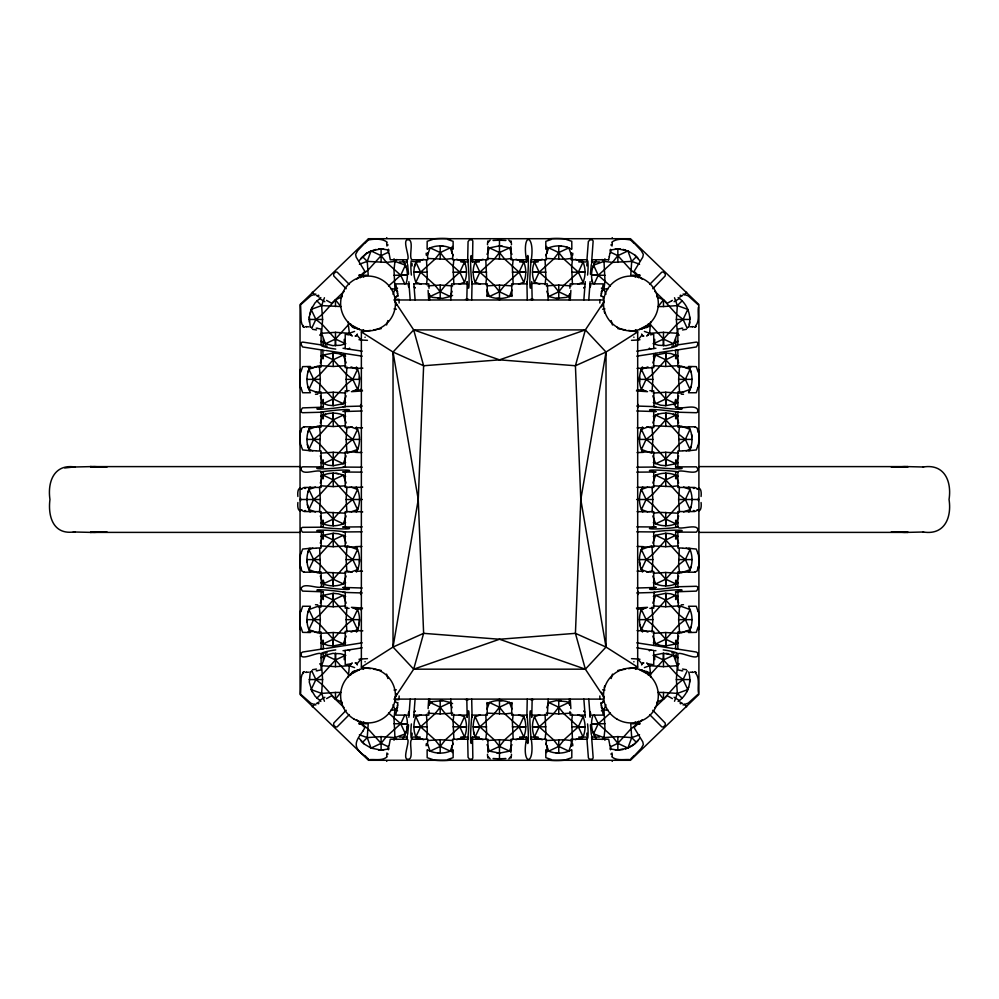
<?xml version="1.0" encoding="UTF-8"?>
<svg xmlns="http://www.w3.org/2000/svg" width="999" height="999" viewBox="0 0 999 999"><rect width="100%" height="100%" fill="white"/><g stroke="black" fill="none" stroke-linecap="round" stroke-linejoin="round"><path stroke-width="1.5" d="M319.668 548.576L320.317 564.922L319.343 573.451M319.505 487.062L320.329 499.5L319.505 511.938M319.343 425.549L320.317 434.078L319.668 450.424M319.343 365.509L320.329 379.358L319.343 393.219L308.903 389.423C305.931 382.255 306.343 373.813 310.015 366.97L308.042 371.74M310.015 632.03C306.343 625.187 305.931 616.745 308.903 609.577L319.343 605.781L320.329 619.642L319.343 633.491M324.438 297.752L321.616 305.594L322.602 319.443L321.616 333.291L325.387 343.756L332.879 345.629L340.622 345.254L345.554 343.756L344.18 339.335M344.18 659.665L345.554 655.244L340.622 653.746L332.879 653.371L325.387 655.244L321.616 665.709L322.602 679.557L321.616 693.406L324.438 701.248M320.766 633.329L333.216 632.529L333.229 645.953L328.084 645.454L320.804 642.844M320.766 545.904L333.216 546.703L333.229 533.279L338.374 533.778L345.642 536.388M320.766 485.814L333.216 486.613L333.216 479.907M320.766 453.096L333.216 452.297L333.229 465.721L328.084 465.222L320.804 462.612M320.766 425.711L333.216 426.523L333.216 419.817M320.766 393.057L333.216 392.245L333.229 405.681L328.084 405.169L320.804 402.56M320.766 365.671L333.216 366.471L333.229 353.047L338.374 353.546L345.642 356.156M320.766 605.943L333.216 606.755L333.229 593.319L338.374 593.831L345.642 596.44M320.841 701.435L315.122 696.241L311.151 689.622L315.884 679.557L322.59 674.225L335.464 659.952L335.477 653.246L335.489 666.67L349.35 665.709L354.57 667.607M320.841 297.565L315.11 302.759L311.151 309.378L315.884 319.443L322.59 324.775L335.464 339.048L335.477 345.754L335.489 332.33L349.35 333.291L354.57 331.393M311.738 670.754L315.884 679.557L322.59 684.889L335.464 699.163L340.834 692.444L335.489 692.444L335.477 699.15L341.783 702.097M346.915 632.067L346.091 619.642L346.915 607.205M346.915 572.027L346.091 559.59L346.915 547.165M346.915 511.938L346.091 499.5L346.915 487.062M346.915 451.835L346.091 439.41L346.915 426.973M346.915 391.795L346.091 379.358L346.915 366.933M348.376 676.897L349.35 665.709L352.197 662.861M394.006 258.766L394.955 261.388L393.993 269.93L394.955 289.123L393.057 294.33M393.057 704.67L394.955 709.877L393.993 718.381L394.955 737.612L394.006 740.234M426.511 284.628L427.31 277.522L426.511 259.728M426.511 739.272L427.31 732.167L426.511 714.372M453.883 259.728L453.084 266.833L453.883 284.628M453.883 714.372L453.084 721.478L453.883 739.272M485.789 284.628L486.6 277.522L485.789 259.728M485.789 739.272L486.6 732.167L485.789 714.372M513.174 259.728L512.362 266.833L513.174 284.628M513.174 714.372L512.362 721.478L513.174 739.272M531.318 260.826L531.306 261.938L538.099 261.938M531.318 738.361L531.306 737.062L538.099 737.062M545.067 284.628L545.879 277.522L545.067 259.728M545.067 739.272L545.879 732.167L545.067 714.372M572.452 259.728L571.64 266.833L572.452 284.628M572.452 714.372L571.64 721.478L572.452 739.272M605.894 294.33L603.995 289.123L604.969 280.619L603.995 261.388L604.944 258.766M604.944 740.234L603.995 737.612L604.969 729.07L603.995 709.877L605.894 704.67M646.765 336.139L649.612 333.291L650.586 322.103M652.035 607.205L652.859 619.642L652.035 632.067M652.035 547.165L652.859 559.59L652.035 572.027M652.035 487.062L652.859 499.5L652.035 511.938M652.035 426.973L652.859 439.41L652.035 451.835M652.035 366.933L652.859 379.358L652.035 391.795M657.18 296.903L663.461 299.837L658.129 306.556L663.473 306.556L663.473 299.85L676.36 314.111L683.079 319.443L687.212 328.246M644.392 667.607L649.612 665.709L663.473 666.67L663.486 653.246L653.396 655.244L654.77 659.665M653.309 642.844L660.589 645.454L665.734 645.953L665.746 632.529L678.196 633.329M678.196 605.943L665.746 606.755L665.734 593.319L670.878 593.831L678.146 596.44M665.746 579.183L665.746 572.477L678.196 573.289M678.196 545.904L665.746 546.703L665.734 533.279L670.878 533.778L678.146 536.388M665.746 519.093L665.746 512.387M653.309 462.612L660.589 465.222L665.734 465.721L665.746 452.297L678.196 453.096M653.309 402.56L660.589 405.169L665.734 405.681L665.746 392.245L678.196 393.057M678.196 365.671L665.746 366.471L665.734 353.047L670.878 353.546L678.146 356.156M654.77 339.335L653.408 343.756L658.341 345.254L666.083 345.629L673.576 343.756L677.347 333.291L676.36 319.443L677.347 305.594L674.512 297.752M674.512 701.248L677.347 693.406L676.36 679.557L677.347 665.709L673.576 655.244L663.486 653.246L663.461 659.952L650.586 674.225L650.586 676.897M679.607 633.491L678.633 619.642L679.607 605.781L690.047 609.577C693.031 616.745 692.619 625.187 688.948 632.03L690.921 627.26M679.607 573.451L678.633 564.922L679.283 548.576M679.445 511.938L678.633 499.5L679.445 487.062M679.283 450.424L678.633 434.078L679.607 425.549M688.948 366.97C692.619 373.813 693.031 382.255 690.047 389.423L679.607 393.219L678.633 379.358L679.607 365.509M472.04 283.641L471.703 299.887M698.376 307.28C697.539 313.311 699.949 321.253 695.441 326.049M301.074 529.782L301.348 528.046L302.547 527.36L323.289 527.185L323.289 520.204M301.074 588.648C304.245 579.67 328.084 595.741 323.289 580.182M301.086 654.707L301.361 652.909L302.572 652.047L323.289 648.838L323.289 640.234M472.04 717.307L472.04 716.008M526.91 281.693L527.247 299.887M526.91 715.209L526.91 717.307M697.876 344.38L696.39 346.953L677.772 349.887M697.889 410.439L697.489 412.262L696.403 412.724L677.409 412.212M697.889 469.218C697.015 476.011 680.594 468.581 677.709 471.853M472.539 260.077L472.839 241.009L472.003 239.91L469.542 239.785L468.056 241.671L467.644 261.938L460.864 261.938M510.889 749.725L511.113 739.248L526.411 739.248C521.253 765.734 535.239 766.583 531.306 739.248L531.306 739.16M698.363 693.968L688.274 703.109L683.104 704.982M300.587 498.364L300.587 500.636M488.111 246.466L488.086 248.177M510.851 752.534L510.864 750.823M698.376 500.561L698.376 498.439M466.808 299.887L467.232 281.693M532.155 699.113L531.818 715.209M488.074 249.275L487.849 259.752L472.552 259.765M527.247 699.113L526.91 715.122L511.613 715.122L512.012 702.534M487.125 291.958L486.95 296.466M487.125 291.808L487.337 283.878L472.04 283.878M301.086 343.943L301.473 342.42L302.784 342.095L323.289 345.242L323.289 338.848M301.074 410.002L302.547 407.892L321.241 407.267M301.074 468.868L301.461 467.307L302.772 466.795L323.289 466.945L323.289 459.89M526.411 739.16L526.498 737.062L519.655 737.062M608.578 259.827L609.315 256.543M697.876 530.132L696.403 532.18L677.709 532.117M697.876 588.998L696.403 591.108L677.709 591.733M697.864 655.107C697.352 661.026 679.008 650.586 677.859 654.133L677.859 669.929L681.38 670.616M531.793 715.696L531.743 716.82M472.515 260.639L472.465 261.938L479.308 261.938M451.461 287.462L451.61 283.878L467.145 283.878M451.448 287.662L450.786 299.887M310.277 327.073L309.278 316.883L312.25 307.043M309.278 322.003L309.278 316.883M312.824 450.886L308.903 449.463C305.931 442.295 306.343 433.853 310.015 427.01L308.042 431.78M312.25 691.957L309.278 682.117L310.277 671.927M356.443 427.01C360.539 434.615 360.539 444.205 356.443 451.798L358.416 447.04M358.416 567.22L356.443 571.99C360.539 564.385 360.539 554.795 356.443 547.202M359.415 562.162L359.54 559.59L346.091 559.59M402.984 738.411C407.317 731.955 408.554 723.563 406.281 716.121M646.64 391.321L641.408 389.423C638.423 382.255 638.848 373.813 642.507 366.97L640.546 371.74M639.535 381.93L639.535 376.798M640.546 431.78L642.519 427.01C638.411 434.615 638.423 444.193 642.507 451.798M639.535 436.838L639.41 439.41L652.859 439.41M640.546 567.22L642.519 571.99C638.411 564.385 638.423 554.795 642.507 547.202L640.546 551.96M642.507 632.03C638.848 625.187 638.436 616.745 641.408 609.577L646.64 607.679M688.673 327.073C692.082 316.296 687.587 303.733 678.121 297.565M688.948 427.01C692.619 433.853 693.031 442.295 690.047 449.463L686.138 450.886M686.138 548.114L690.047 549.537C693.031 556.705 692.619 565.147 688.948 571.99L690.921 567.22M678.121 701.435C687.587 695.267 692.082 682.704 688.673 671.927M689.685 682.117L689.809 679.557L676.36 679.557M408.554 724.812L407.642 734.39M590.397 274.188L591.308 264.61M408.853 717.307L410.189 699.113M429.033 710.726L428.821 715.122L413.873 715.122L413.798 716.008M569.917 288.274L570.142 283.878L585.077 283.878L585.289 281.693M590.109 281.693L588.773 299.887M412.112 737.986L412.162 737.062L420.192 737.062M546.216 743.119L546.403 739.248L531.306 739.248M399.375 737.062L407.355 737.062L407.142 739.21C410.864 739.772 401.511 759.777 408.029 759.252C414.672 759.74 408.042 740.534 412.05 739.248L412.075 738.798M429.37 704.732L429.745 699.113M569.58 294.268L569.218 299.887M578.758 261.938L586.788 261.938L588.349 241.458L590.284 239.772L592.37 239.935L593.144 241.046L591.77 260.327M452.834 254.245L452.559 259.752L467.644 259.752M427.572 743.119L427.772 739.248L412.05 739.248M546.153 744.068L546.116 744.755M427.497 744.38L427.435 745.404M571.578 252.822L571.178 259.752L586.913 259.752M415.097 699.113L413.873 715.122M583.866 299.887L585.077 283.878M453.171 249.088L453.121 241.346L447.727 239.473M545.779 749.912L545.829 757.654L551.236 759.527M427.122 749.912L427.172 757.692L432.617 759.527M571.84 249.088L571.778 241.308L566.346 239.473M300.774 432.467L301.686 428.171L303.858 426.785M698.189 566.533L697.277 570.829L695.092 572.215M300.811 372.103L302.647 366.633L310.427 366.458M698.139 626.897L696.303 632.367L688.536 632.542M300.824 611.688L302.672 606.256L310.427 606.256M698.139 387.312L696.291 392.744L688.536 392.744M413.761 716.383L413.661 717.307M548.176 699.113L547.34 715.122L531.818 715.122M591.733 260.639L591.608 261.938L599.587 261.938M300.824 553.883L302.672 549.05L310.427 548.289M698.139 445.117L696.278 449.95L688.536 450.711M388.736 748.963L381.106 750.099L371.041 748.101L367.245 737.612L368.219 723.726L358.816 723.751L361.501 723.751L368.219 729.07L381.106 743.343L388.648 746.902M610.227 250.037L617.857 248.901L627.909 250.911L631.705 261.388L630.744 275.274L640.147 275.249L637.449 275.249L630.731 269.93L617.857 255.657L610.314 252.098M388.436 749.787L388.736 747.714M610.501 249.35L610.227 251.286M358.416 627.26L356.443 632.03C360.115 625.187 360.527 616.745 357.542 609.577L352.31 607.679M359.041 624.762L359.54 619.642L346.091 619.642M416.995 259.765C413.311 266.621 412.899 275.087 415.884 282.267L421.116 284.153M387.899 753.758L387.774 754.52M406.918 728.92L407.292 726.373M611.063 245.242L611.176 244.48M689.298 324.563L689.685 322.003M397.34 705.931L397.49 704.969M601.473 294.031L603.246 283.878L589.984 283.878M397.19 706.905L396.865 708.953M397.864 702.547L397.727 703.396L395.716 701.885M601.086 296.453L601.223 295.604M396.84 709.065L396.665 710.114M363.524 669.318L361.363 667.182L393.032 647.052L418.256 499.55L423.626 365.746L413.686 329.907L394.73 301.273M389.061 745.704L390.284 739.248L407.142 739.248M609.902 253.296L609.315 256.506M635.526 329.782L637.687 331.905L606.018 352.035L580.794 499.55L575.424 633.341L585.364 669.18L604.32 697.814M396.441 711.338L395.716 715.122L408.978 715.122M309.653 314.323L311.151 309.378L321.616 305.594L340.834 306.556L335.489 299.837L322.59 314.111L315.884 319.443L311.738 328.246M308.042 491.87L310.015 487.112C305.906 494.705 305.919 504.295 310.015 511.888M312.824 548.114L308.903 549.537C305.931 556.705 306.343 565.147 310.015 571.99M352.31 391.321L357.542 389.423C360.527 382.255 360.115 373.813 356.443 366.97M406.281 282.879C408.554 275.437 407.317 267.045 402.984 260.589M414.385 267.033L415.022 264.535M358.416 507.13L356.443 511.888C360.539 504.295 360.539 494.705 356.443 487.112M595.978 260.589C591.645 267.045 590.397 275.437 592.669 282.879L592.045 280.369M640.546 491.87L642.519 487.112C638.411 494.705 638.423 504.295 642.507 511.888M592.669 716.133C590.397 723.563 591.645 731.955 595.978 738.411L592.669 731.43M690.921 507.13L688.948 511.888C693.044 504.295 693.044 494.705 688.948 487.112M604.208 687.836L604.745 685.851M394.73 697.814L413.686 669.18L423.626 633.341L418.256 499.55L393.032 352.035L361.363 331.905L363.524 329.782M604.32 301.273L585.364 329.907L575.424 365.746L580.794 499.55L606.018 647.052L637.687 667.182L635.526 669.318M386.601 324.975L387.887 320.567M611.163 678.533L612.449 674.113M488.424 242.058L490.109 240.172M510.539 756.942L508.853 758.828M358.416 386.988L357.542 389.423L352.809 379.358L346.104 374.026L333.229 359.765L323.139 355.057L320.804 356.156M308.042 551.96L308.903 549.537L313.624 559.59L320.317 564.922L333.204 579.195L343.306 583.903L345.642 582.792M308.042 612.012L310.015 607.242L308.903 609.577L313.624 619.642L320.317 624.974L333.204 639.235L343.306 643.943L345.642 642.844M459.278 284.153L464.51 282.267C467.507 275.087 467.082 266.621 463.399 259.765M518.556 284.153L523.788 282.267C526.785 275.087 526.361 266.621 522.677 259.765M406.281 731.43L404.308 736.201M421.116 714.847L415.884 716.733C412.899 723.913 413.311 732.379 416.995 739.235L415.884 736.9L420.591 726.835L434.865 713.935L440.197 707.23L450.249 702.497L452.584 703.596M577.847 284.153L583.066 282.267C586.063 275.087 585.651 266.621 581.967 259.765M592.669 267.57L594.655 262.799M480.394 714.847L475.174 716.733C472.177 723.913 472.589 732.379 476.273 739.235M539.685 714.847L534.453 716.733C531.456 723.913 531.868 732.379 535.551 739.235M690.921 386.988L688.948 391.758L690.047 389.423L685.339 379.358L678.633 374.026L665.759 359.765L655.644 355.057L653.309 356.156M690.921 447.04L690.047 449.463L685.339 439.41L678.633 434.078L665.759 419.805L655.644 415.097L653.309 416.208M640.546 612.012L641.408 609.577L646.141 619.642L652.859 624.974L665.734 639.235L675.811 643.943L678.146 642.844M688.673 687.187L686.7 691.957M318.044 365.984L308.903 369.305L313.624 379.358L320.317 384.69L333.204 398.963L333.229 405.681L343.319 403.671L346.141 395.829M346.141 455.881L343.306 463.711L333.229 465.721L333.204 459.016L320.317 444.742L313.624 439.41L308.903 429.345L318.044 426.024M346.141 515.971L343.306 523.813C336.126 526.798 327.66 526.386 320.804 522.702M346.141 576.061L343.306 583.903C336.126 586.9 327.66 586.475 320.804 582.792M346.141 636.101L343.306 643.943L333.229 645.953L333.204 639.235L346.104 624.974L352.809 619.642L357.542 609.577M652.822 362.899L655.644 355.057L665.734 353.047L665.759 359.765L652.859 374.026L646.141 379.358L641.408 389.423M652.822 422.939L655.644 415.097C662.824 412.1 671.291 412.525 678.146 416.208M652.822 483.029L655.644 475.187C662.824 472.19 671.291 472.614 678.146 476.298M652.822 543.119L655.644 535.289L665.734 533.279L665.759 539.984L678.633 554.258L685.339 559.59L690.047 569.655L680.918 572.976M652.822 603.171L655.644 595.329L665.734 593.319L665.759 600.037L678.633 614.31L685.339 619.642L690.047 629.695L680.918 633.016M388.648 252.098L381.106 255.657L368.219 269.93L361.501 275.249L358.816 275.237L368.219 275.274L367.245 261.388L371.041 250.911L381.106 248.901L388.736 250.037M610.314 746.902L617.857 743.343L630.731 729.07L637.449 723.751L640.147 723.763L630.744 723.726L631.705 737.612L627.909 748.089L617.857 750.099L610.227 748.963M320.292 362.899L323.139 355.057L333.229 353.047L333.229 359.765L320.317 374.026L313.624 379.358L308.903 389.423L310.015 391.758M320.292 422.939L323.139 415.097C330.319 412.1 338.786 412.525 345.642 416.208M320.292 483.029L323.139 475.187C330.319 472.202 338.786 472.614 345.642 476.298M320.292 543.119L323.139 535.289L333.229 533.279L333.229 539.984L346.104 554.258L352.809 559.59L357.542 569.655L351.011 572.027M427.297 255.694L430.144 247.864C437.312 244.892 445.754 245.304 452.584 248.963M320.292 603.171L323.139 595.329L333.229 593.319L333.229 600.037L346.104 614.31L352.809 619.642L357.542 629.695L351.011 632.067M452.147 291.271L450.249 296.503L442.757 298.376L432.567 297.377L430.144 296.503L429.195 293.893M487.05 254.395L489.423 247.864L499.475 245.866L509.54 247.864L511.913 254.395M511.913 289.972L509.54 296.503C502.372 299.488 493.931 299.076 487.087 295.404M545.854 255.694L548.701 247.864C555.869 244.892 564.31 245.304 571.153 248.963M546.803 291.271L548.701 296.503L556.193 298.376L566.383 297.377L568.818 296.503L569.767 293.893M429.195 705.107L430.144 702.497L432.567 701.623L442.757 700.624L450.249 702.497L452.147 707.729M453.096 743.306L450.249 751.136C443.081 754.108 434.64 753.696 427.809 750.037M487.05 709.028L489.423 702.497C496.59 699.512 505.032 699.937 511.875 703.596L509.54 702.497L499.475 707.23L494.143 713.935L479.882 726.81L475.174 736.9L483.017 739.747M487.05 744.605L489.423 751.136L499.475 753.134L509.54 751.136L511.913 744.605M546.803 707.729L548.701 702.497L556.193 700.624L566.383 701.623L568.818 702.497L569.767 705.107M647.951 366.933L641.408 369.305L646.141 379.358L652.859 384.69L665.734 398.963L665.734 405.681L675.811 403.671L678.658 395.829M572.14 741.995L568.818 751.136C561.65 754.108 553.209 753.696 546.366 750.037L548.701 751.136L558.766 746.428L564.085 739.722L578.359 726.835L583.066 716.733L577.847 714.847M678.658 455.881L675.811 463.711L665.734 465.721L665.734 459.016L652.859 444.742L646.141 439.41L641.408 429.345L647.951 426.973M678.658 515.971L675.811 523.813C668.631 526.798 660.164 526.386 653.309 522.702M678.658 576.061L675.811 583.903C668.631 586.888 660.164 586.475 653.309 582.792M678.658 636.101L675.811 643.943L665.734 645.953L665.734 639.235L678.633 624.974L685.339 619.642L690.047 609.577L688.948 607.242M301.511 489.373L303.396 487.599M697.452 509.627L695.566 511.401M388.599 286.001L400.711 275.262L405.419 265.147L404.308 262.799M610.364 712.999L598.251 723.738L593.543 733.853L603.995 737.612L617.857 736.613L631.705 737.612L639.547 734.802M415.884 282.267L420.591 272.19L434.865 259.278L440.197 252.572L450.249 247.864L453.096 255.694M430.144 296.503L440.197 291.77L445.529 285.065L459.802 272.19L464.51 262.1L456.668 259.253M480.394 284.153L475.174 282.267L479.882 272.19L494.143 259.278L499.475 252.572L509.54 247.864M487.05 289.972L489.423 296.503L499.475 291.77L504.807 285.065L519.08 272.19L523.788 262.1L515.946 259.253M539.685 284.153L534.453 282.267L539.16 272.19L553.434 259.278L558.766 252.572L568.818 247.864L572.14 257.005M548.701 296.503L558.766 291.77L564.085 285.065L578.359 272.19L583.066 262.1L575.224 259.253M427.297 743.306L430.144 751.136L440.197 746.428L445.529 739.722L459.802 726.835L464.51 716.733L459.278 714.847M489.423 751.136L499.475 746.428L504.807 739.722L519.08 726.835L523.788 716.733L518.556 714.847M568.818 702.497L558.766 707.23L553.434 713.935L539.16 726.81L534.453 736.9L542.295 739.747M360.327 277.772L361.501 275.262L363.736 277.048M308.903 449.463L313.624 439.41L320.317 434.078L333.204 419.805L343.306 415.097L346.141 422.939M594.13 284.053L598.251 275.262L612.524 262.387L617.857 255.657L627.909 250.911L634.54 254.87L639.722 260.589M359.228 738.411L364.423 744.13L371.041 748.101L381.106 743.343L386.438 736.613L400.711 723.751L404.82 714.947M680.918 365.984L690.047 369.305L685.339 379.358L678.633 384.69L665.759 398.963L655.644 403.671L652.822 395.829M690.047 549.537L685.339 559.59L678.633 564.922L665.759 579.195L655.644 583.903L652.822 576.061M638.636 721.228L637.449 723.738L635.214 721.952M647.951 632.067L641.408 629.695L646.141 619.642L652.859 614.31L665.734 600.037L675.811 595.329L678.658 603.171M687.212 670.754L683.079 679.557L676.36 684.889L663.486 699.163L663.473 692.444L658.129 692.444L663.461 699.163L657.18 702.097M476.273 259.765C472.589 266.621 472.177 275.087 475.174 282.267M535.551 259.765C531.868 266.621 531.456 275.087 534.453 282.267M463.399 739.235C467.082 732.379 467.495 723.913 464.51 716.733M522.677 739.235C526.373 732.379 526.785 723.913 523.788 716.733L524.662 719.168M581.967 739.235C585.651 732.379 586.063 723.913 583.066 716.733M601.61 306.843L603.758 302.722M344.106 657.966L345.554 655.244L335.489 659.952L325.387 655.244L320.841 657.679M654.845 341.034L653.408 343.756L663.461 339.048L650.586 324.775M611.825 242.22C616.72 238.124 625.499 238.998 631.081 240.072M387.137 756.78C382.417 761.226 374.675 758.965 368.718 759.74L367.869 758.928M362.924 731.081L364.897 727.609L356.68 719.717M362.837 731.231C355.719 740.933 351.81 746.915 364.535 755.669M395.429 696.49L397.003 693.855M355.819 336.126L357.355 334.053M641.595 664.947L643.131 662.874M359.228 260.589L366.496 253.334L375.986 249.413M625.474 748.963L634.54 744.13L639.722 738.411M320.292 395.829L323.139 403.671L333.204 398.963L346.104 384.69L352.809 379.358L357.542 369.305L351.011 366.933M320.292 455.881L323.139 463.711L333.204 459.016L346.104 444.742L352.809 439.41L357.542 429.345L351.011 426.973M678.658 543.119L675.811 535.289L665.759 539.984L652.859 554.258L646.141 559.59L641.408 569.655L647.951 572.027M320.841 341.321L325.387 343.756L335.464 339.048L348.376 324.775L348.376 322.103M346.141 543.119L343.306 535.289L333.229 539.984L320.317 554.258L313.624 559.59L308.903 569.655L318.044 572.976M346.141 603.171L343.306 595.329L333.229 600.037L320.317 614.31L313.624 619.642L308.903 629.695L318.044 633.016M652.822 455.881L655.644 463.711L665.734 459.016L678.633 444.742L685.339 439.41L690.047 429.345L680.918 426.024M360.764 258.516L366.496 253.334L371.041 250.911L381.106 255.657L386.438 262.387L400.711 275.249L404.82 284.053M594.13 714.947L598.251 723.738L612.524 736.613L617.857 743.343L627.909 748.089L632.467 745.666L638.186 740.484M393.032 352.035L413.686 329.907L585.364 329.907L606.018 352.035L606.018 647.052L585.364 669.18L413.686 669.18L393.032 647.052L393.032 352.035L423.626 365.746L499.525 359.852L575.424 365.746L606.018 352.035M649.675 284.39L661.788 272.14L663.236 271.965L665.309 273.813L665.172 275.961L652.784 288.723M346.178 710.277L333.778 723.039L333.654 725.187L335.726 727.035L337.163 726.86L349.288 714.61M359.415 264.198L367.245 261.388L386.438 262.387L394.955 261.388L396.853 259.478M610.364 286.001L598.251 275.262L593.543 265.147L603.995 261.388L612.524 262.387L631.705 261.388L636.45 256.606L634.54 254.87M364.423 744.13L362.5 742.394L367.245 737.612L381.106 736.613L394.955 737.612L405.419 733.853L400.711 723.751L388.599 712.999M602.097 739.522L603.995 737.612M364.535 243.331L357.779 250.549L355.607 254.358L356.181 257.13L364.897 271.391L356.68 279.283M319.705 335.189L321.616 333.291L335.489 332.33M601.148 291.958L603.995 289.123L608.266 288.649M663.473 306.556L677.347 305.594L682.105 300.849M316.845 698.151L321.616 693.406L335.489 692.444M390.696 710.351L394.955 709.877L397.802 707.042M679.245 663.811L677.347 665.709L663.473 666.67M634.427 755.669L641.183 748.451L643.344 744.642L642.782 741.87L634.065 727.609L642.27 719.717M344.056 291.433L331.743 303.284L326.598 300.399M340.684 297.714L342.332 296.129M656.63 702.871L658.266 701.286M654.894 707.567L667.22 695.716L672.364 698.601M367.869 240.072C373.451 238.961 382.242 238.149 387.137 242.22M630.344 759.64C624.375 759.09 616.57 761.176 611.825 756.78M635.214 277.048L637.449 275.262L638.636 277.772M363.736 721.952L361.501 723.738L360.327 721.228M397.789 295.567L395.716 297.115L397.789 295.579L397.864 296.453M680.119 295.567L680.781 295.142M318.843 703.433L318.182 703.858M678.121 341.321L673.576 343.756L663.486 339.048L663.473 332.33L649.612 333.291L644.392 331.393M672.364 300.399L671.628 300.824M326.598 698.601L331.743 695.716L344.056 707.567M671.003 301.174L667.22 303.284L654.894 291.433M303.521 672.951L302.01 674.537L301.149 677.984L300.587 694.205L311.014 703.346L315.859 704.982M640.534 328.783L648.713 324.475M350.249 674.525L359.79 669.505L352.422 671.765M427.809 248.963L430.144 247.864L440.197 252.572L445.529 259.278L459.802 272.165L464.51 282.267M546.366 248.963L548.701 247.864L558.766 252.572L564.085 259.278L578.359 272.165L583.066 282.267M452.584 295.404L450.249 296.503L440.197 291.77L434.865 285.065L420.591 272.19L415.884 262.1L423.726 259.253M511.875 295.404L509.54 296.503L499.475 291.77L494.143 285.065L479.882 272.19L475.174 262.1L483.017 259.253M340.884 404.545L345.642 402.56M320.804 416.208L325.574 414.223M345.642 462.612L343.306 463.711L333.229 459.016M320.804 476.298L323.139 475.187L333.204 479.895L346.104 494.168L352.809 499.5L357.542 509.552L351.011 511.925M345.642 522.702L343.306 523.813L333.229 519.105L320.317 504.832L313.624 499.5L308.903 489.448L315.434 487.075M320.804 536.388L323.139 535.289L333.204 539.984M673.388 404.545L678.146 402.56M320.804 596.44L323.139 595.329L333.204 600.037M678.146 462.612L675.811 463.711L665.759 459.016M653.309 476.298L655.644 475.187L665.734 479.895L678.633 494.168L685.339 499.5L690.047 509.552L683.528 511.925M678.146 522.702L675.811 523.813L665.759 519.105L652.859 504.832L646.141 499.5L641.408 489.448L647.951 487.075M653.309 536.388L655.644 535.289L665.734 539.984M678.146 582.792L675.811 583.903L665.759 579.195L652.859 564.922L646.141 559.59L641.408 549.537L651.872 545.741M653.309 596.44L655.644 595.329L665.734 600.037M487.087 703.596L489.423 702.497L499.475 707.23L504.807 713.935L519.08 726.81L523.788 736.9L515.946 739.747M452.584 750.037L450.249 751.136L440.197 746.428L434.865 739.722L420.591 726.835L415.884 716.733M571.153 750.037L568.818 751.136L558.766 746.428L553.434 739.722L539.16 726.835L534.453 716.733M341.783 296.903L335.489 299.837L335.489 306.556M333.229 359.765L343.306 355.057L346.141 362.899M665.759 359.765L675.811 355.057L678.658 362.899M678.658 422.939L675.811 415.097L665.759 419.805L652.859 434.078L646.141 439.41L641.408 449.463L651.872 453.259M333.204 639.235L323.139 643.943L320.292 636.101M665.734 639.235L655.644 643.943L652.822 636.101M678.121 657.679L673.576 655.244L663.486 659.952L676.36 674.225L683.079 679.557L687.811 689.622L677.347 693.406L663.473 692.444M393.032 647.052L423.626 633.341L499.525 639.248L575.424 633.341L606.018 647.052M641.808 328.871L645.928 327.11M648.089 326.198L649.013 325.799M353.022 671.89L355.144 670.978M390.696 288.649L394.955 289.123L397.577 288.174M601.386 710.826L603.995 709.877L608.266 710.351M542.295 259.253L534.453 262.1L539.16 272.165L553.434 285.065L558.766 291.77L568.818 296.503M347.09 453.259L357.542 449.463L352.809 439.41L346.104 434.078L333.229 419.805L323.139 415.097M456.668 739.747L464.51 736.9L459.802 726.835L445.529 713.935L440.197 707.23L430.144 702.497L432.567 701.623M575.224 739.747L583.066 736.9L578.359 726.835L564.085 713.935L558.766 707.23L548.701 702.497M655.644 415.097L658.079 414.223M585.364 329.907L499.525 359.852L413.686 329.907M413.686 669.18L499.525 639.248L585.364 669.18M639.173 329.495L649.475 326.336M75.037 467.008C54.058 463.736 47.353 481.805 49.95 499.5C47.802 516.233 53.097 534.727 73.601 531.992M683.104 294.018L688.274 295.891L698.363 304.92M659.015 352.61L672.951 350.487M657.754 352.859L655.918 353.196M91.134 467.12L93.731 466.633M905.219 532.367L907.829 531.88M681.38 328.384L677.859 329.071L677.859 344.867L696.39 342.083L697.477 342.42L697.864 343.943M317.57 670.616L321.104 669.929L321.104 654.133C320.167 650.486 301.561 661.063 301.086 655.107M681.73 328.321L682.792 328.134M317.232 670.679L316.171 670.866M655.431 353.284L654.47 353.459M636.775 356.168L653.97 353.534M326.011 648.513L362.187 642.832M321.99 653.983L323.289 653.758L323.289 660.152M677.709 344.88L675.674 345.242L675.674 338.848M650.374 334.84L653.733 334.24L653.733 348.564L636.775 351.173M362.187 647.827L345.217 650.436L345.217 664.76L351.648 663.686M370.504 330.407L361.363 331.905L361.363 667.182L370.504 668.681M373.551 329.907L381.168 328.659M617.882 670.429L625.499 669.18M628.546 668.681L637.687 667.182L637.687 331.905L628.546 330.407M648.314 335.164L647.315 335.314M622.976 749.587L615.284 749.962M693.131 326.661L692.369 326.76M305.819 672.339L306.581 672.24M361.863 389.797L355.607 390.272M637.087 609.203L643.344 608.728M687.487 327.385L688.536 327.247M311.538 671.603L310.427 671.753M653.883 348.539L655.918 348.276M345.142 650.449L343.032 650.724M321.104 649.125L321.104 632.042L315.085 632.292M676.785 350.025L675.674 350.162L675.674 358.766M637.087 368.406L653.733 367.644L653.733 353.584M361.863 630.594L349.35 631.206M427.759 285.876L440.197 285.065L452.634 285.876M487.05 285.876L499.475 285.065L511.913 285.876M546.328 285.876L558.766 285.065L571.191 285.876M452.634 713.124L440.197 713.935L427.759 713.124M511.913 713.124L504.807 713.935L487.05 713.124M571.191 713.124L558.766 713.935L546.328 713.124M452.634 258.466L445.529 259.278L427.759 258.466M511.913 258.466L504.807 259.278L487.05 258.466M572.614 258.304L564.085 259.278L546.328 258.466M345.666 365.671L333.216 366.471M345.666 425.711L333.216 426.523M653.296 393.057L665.746 392.245M73.601 467.008L64.748 467.969M678.196 425.711L671.091 426.523L653.296 425.711M345.666 485.814L333.216 486.613M653.296 453.096L665.746 452.297M320.766 513.186L327.859 512.387L345.666 513.186M678.196 485.814L671.091 486.613L653.296 485.814M345.666 545.904L333.216 546.703M653.296 513.186L660.401 512.387L678.196 513.186M320.766 573.289L327.859 572.477L345.666 573.289M345.666 605.943L333.216 606.755M653.296 573.289L665.746 572.477M653.296 633.329L665.746 632.529M427.759 740.534L440.197 739.71L452.634 740.534M487.05 740.534L499.475 739.71L511.913 740.534M546.328 740.534L564.085 739.722L572.614 740.696M637.087 427.872L643.344 427.709M361.863 571.128L355.607 571.291M551.236 239.473L545.829 241.346L545.779 249.088M604.932 308.941L603.821 309.053A25.2 24.738 30.7 0 0 602.597 309.203M304.171 487.462L310.427 487.425M694.792 511.538L688.536 511.575M394.031 690.059L395.129 689.947A25.2 24.738 30.7 0 0 396.353 689.797M447.727 759.527L453.121 757.654L453.171 749.912M432.617 239.473L427.172 241.308L427.122 249.088M566.346 759.527L571.778 757.692L571.84 749.912M310.427 392.744L302.672 392.744L300.824 387.312M637.087 487.35L643.344 487.3M361.863 511.65L355.607 511.7M688.536 606.256L696.291 606.256L698.139 611.688M315.397 392.382L321.104 392.033L321.104 407.267L323.289 407.242L323.289 399.425M688.536 366.458L696.303 366.633L698.139 372.103M310.427 632.542L302.647 632.367L300.811 626.897M304.171 426.76L321.104 427.06L321.141 412.237L302.547 412.724L301.461 412.262L301.074 410.439M694.792 572.24L677.859 571.94L677.859 586.763L675.674 586.875L675.674 580.182M679.32 606.88L680.282 606.83M349.113 390.659L345.217 390.871L345.217 406.543L343.032 406.655M649.85 608.341L653.733 608.129L654.07 592.444L636.775 592.956M678.346 606.942L677.859 591.733M322.577 412.162L323.289 412.125L323.289 418.818M643.344 452.372L637.087 452.572M355.607 546.628L361.863 546.428M654.807 592.407L654.183 592.444M361.863 452.572L355.607 452.372M637.087 546.428L643.344 546.628M378.534 249.038L383.666 249.038M615.284 249.038L620.416 249.038M378.534 749.962L383.666 749.962M683.878 366.708L677.859 366.958L677.859 349.875M362.175 410.989L344.643 411.513M636.775 588.011L655.918 587.474M649.687 452.097L653.733 451.935L653.733 467.057L636.775 467.195M894.355 467.045L904.732 466.633M94.218 532.367L104.608 531.955M349.263 546.903L345.217 547.065L345.217 531.943L362.175 531.805M348.801 631.231L345.217 631.356L345.217 645.416M682.729 450.911L677.859 451.073L677.859 466.883L696.403 466.82L697.876 468.868M316.233 548.089L321.104 547.927L321.428 532.117M343.032 527.035L362.175 526.86M345.217 406.543L362.175 406.044M655.431 471.978L654.807 472.003M677.859 586.763L696.403 586.276L697.614 586.913L697.889 588.648M321.678 532.105L323.289 532.055L323.289 539.11M74.326 467.008L91.034 466.608M677.846 466.883L675.674 466.945L675.674 459.89M907.242 532.392L923.551 531.992M649.687 427.634L653.733 427.56L653.733 411.501L636.775 410.989M343.032 467.082L362.175 467.195M349.275 571.366L345.217 571.44L345.217 587.499L362.175 588.011M322.789 471.828L321.99 471.84M355.607 487.3L361.863 487.35M688.536 487.425L694.792 487.462M310.427 511.575L304.171 511.538M643.344 511.7L637.087 511.65M677.534 591.733L675.674 591.758L675.674 599.575M498.464 239.236L499.001 239.236A9.728 0.899 0 0 1 499.475 239.236A9.728 0.899 0 0 1 499.95 239.236L500.499 239.236M321.678 471.84C317.844 468.469 302.585 476.211 301.074 469.218M636.775 531.805L653.883 531.943M500.437 759.764L500.024 759.764A9.728 0.899 0 0 1 499.475 759.764A9.728 0.899 0 0 1 499.001 759.764L498.464 759.764M677.821 527.147L675.674 527.185L675.674 520.204M321.241 471.853L321.104 487.437L311.713 487.425M400.711 275.262L407.417 275.225L393.993 275.274M321.104 532.117L302.547 532.18L301.074 530.132M598.251 723.738L591.533 723.776L604.969 723.726M362.175 472.14L345.142 472.028M349.275 487.35L345.217 487.362L345.217 472.028M687.25 487.425L677.859 487.437L677.859 471.853M311.713 511.575L321.104 511.563L321.104 527.147M649.687 511.65L653.733 511.638L653.733 526.972L655.918 527.035M636.775 526.86L653.771 526.972M420.591 272.165L413.886 272.19L427.31 272.178M479.882 272.165L473.164 272.19L486.588 272.178M539.16 272.165L532.442 272.19L545.879 272.178M459.802 726.835L466.521 726.81L453.084 726.822M519.08 726.835L525.799 726.81L512.362 726.822M578.359 726.835L585.077 726.81L571.653 726.822M399.375 261.938L407.355 261.938L407.142 259.79L390.284 259.752L389.061 253.296M407.142 259.752C411.026 258.791 401.486 239.473 407.979 239.748C414.735 239.423 408.129 257.992 412.05 259.752L427.772 259.752L427.46 254.108M519.655 261.938L526.498 261.938L526.411 259.765L511.113 259.752L510.889 249.275M591.82 259.752L608.666 259.752M420.192 261.938L412.137 261.451M459.802 272.19L466.521 272.19L453.084 272.178M489.423 247.864L499.475 252.572L504.807 259.278L519.08 272.165L525.799 272.19L512.362 272.178M578.359 272.19L585.077 272.19L571.653 272.178M410.189 299.887L408.978 283.878L395.716 283.878L396.466 287.799M413.873 283.791L428.821 283.878L429.033 288.274M526.91 283.878L511.613 283.878L512.012 296.466M531.793 283.304L547.34 283.878L548.176 299.887M394.655 299.325L399.076 299.325M465.522 299.325L468.469 299.325M530.481 299.325L533.441 299.325M393.868 299.975L603.621 299.975M309.153 319.443L322.602 319.443M676.36 319.443L689.809 319.443L689.685 316.883M663.473 332.33L677.347 333.291L679.245 335.189M665.746 366.471L653.296 365.671M306.905 379.358L320.329 379.358M346.091 379.358L359.54 379.358L359.415 376.798M639.41 379.358L652.859 379.358M678.633 379.358L692.045 379.358M333.216 392.245L345.666 393.057M306.905 439.41L320.329 439.41M346.091 439.41L359.54 439.41M678.633 439.41L692.045 439.41M333.216 452.297L345.666 453.096M300.187 466.608L90.372 466.608L107.03 467.008L105.494 467.008M699.213 466.608L907.542 466.608L891.27 467.008L893.506 467.008M923.201 467.008C944.417 463.511 951.872 481.268 949.05 499.5C951.872 517.732 944.417 535.489 923.201 531.992M300.15 499.5L320.329 499.5M346.091 499.5L362.337 499.5M636.625 499.5L652.859 499.5M678.633 499.5L698.801 499.5M73.352 531.992L75.037 531.992M105.494 531.992L107.03 531.992L90.372 532.392L300.187 532.392M893.506 531.992L891.27 531.992L907.542 532.392L699.213 532.392M665.746 546.703L653.296 545.904M320.329 559.59L306.905 559.59L307.03 562.162M639.41 559.59L652.859 559.59M678.633 559.59L692.045 559.59M665.746 606.755L653.296 605.943M320.329 619.642L306.905 619.642L307.03 622.202M639.41 619.642L652.859 619.642M678.633 619.642L692.045 619.642M333.216 632.529L345.666 633.329M335.489 666.67L321.616 665.709L319.705 663.811M309.153 679.557L322.602 679.557M393.868 699.113L603.621 699.113M394.655 699.675L399.076 699.675M465.522 699.675L468.469 699.675M530.481 699.675L533.441 699.675M467.232 717.307L467.145 715.134L451.61 715.122L451.461 711.538M471.703 699.113L472.04 715.122L487.337 715.122L486.95 702.534M585.289 717.307L585.077 715.134L570.142 715.122L569.954 711.538M588.773 699.113L589.984 715.122L603.246 715.122L601.473 704.969M420.591 726.81L413.886 726.81L427.31 726.822M509.54 751.136L499.475 746.428L494.143 739.722L479.882 726.835L473.164 726.81L486.588 726.822M539.16 726.81L532.442 726.81L545.879 726.822M460.864 737.062L467.644 737.062L468.056 757.329L469.542 759.215L472.003 759.09L472.839 757.991L472.539 739.098M479.308 737.062L472.465 737.062L472.515 738.174M578.758 737.062L586.788 737.062L588.386 757.754L589.148 758.965L590.884 759.252L592.582 758.965L593.156 757.754L591.608 737.062L599.587 737.062M467.644 739.248L452.559 739.248L452.834 744.755M472.552 739.235L487.849 739.248L488.074 749.725M586.913 739.248L571.178 739.248L571.578 746.178M591.82 739.248L608.666 739.248L609.315 742.457M598.251 275.249L591.533 275.225L604.969 275.274M393.993 723.726L407.417 723.776L400.711 723.738M655.918 411.526L654.632 411.513M355.607 427.709L361.863 427.872M636.775 472.14L653.771 472.028L653.733 487.362L649.687 487.35M349.275 511.65L345.217 511.638L345.217 526.972M643.344 571.291L637.087 571.128M343.032 587.474L345.217 587.487M687.25 511.575L677.859 511.563L677.859 527.147C679.682 530.394 697.677 523.176 697.889 529.782M653.771 467.057L655.918 467.082M677.534 471.84L676.785 471.84M321.828 591.745L323.289 591.758L323.289 599.575M697.876 410.002C694.18 401.423 669.68 416.071 675.674 399.425M349.275 427.634L345.217 427.56L345.217 411.501M343.743 531.918L343.032 531.918M649.687 571.366L653.733 571.44L653.733 587.499M636.775 406.044L655.918 406.655M362.175 592.956L344.992 592.444M907.242 466.608L923.551 467.008M321.104 466.883L321.104 451.073L316.233 450.911M74.326 531.992L91.034 532.392M310.427 450.711L302.672 449.95L300.824 445.117M676.785 532.092L675.674 532.055L675.674 539.11M688.536 548.289L696.278 549.05L698.139 553.883M343.743 471.99L343.032 471.965M682.729 548.089L677.859 547.927L677.859 532.117M650.149 631.231L653.733 631.356L653.733 645.416L672.951 648.513M649.525 631.206L637.087 630.594M349.263 452.097L345.217 451.935L345.217 467.057M94.218 466.633L104.608 467.045M894.342 531.955L904.732 532.367M649.687 546.903L653.733 547.065L653.733 531.943M316.196 366.758L321.104 366.958L321.104 349.875L302.572 346.953L301.086 344.38M316.046 366.758L315.085 366.708M683.878 632.292L677.859 632.042L677.859 649.125L696.39 652.047L697.602 652.909L697.876 654.707M561.326 245.991L558.766 245.866L558.766 259.29M499.475 245.866L502.047 245.991M442.757 245.991L440.197 245.866L440.197 259.29M556.193 298.376L558.766 298.501L558.766 285.065M496.915 298.376L499.475 298.501M437.637 298.376L440.197 298.501L440.197 285.065M654.07 406.556L653.733 390.871L649.85 390.659M321.428 586.788L321.104 571.94L304.171 572.24M561.326 700.624L558.766 700.499L558.766 713.935M499.475 700.499L502.047 700.624M442.757 700.624L440.197 700.499L440.197 713.935M556.193 753.009L558.766 753.134L558.766 739.71M496.915 753.009L499.475 753.134M437.637 753.009L440.197 753.134L440.197 739.71M677.285 412.212L675.674 412.125L675.674 418.818M344.493 592.432L343.032 592.345M349.113 608.341L345.217 608.129L345.217 592.457M643.344 390.272L637.087 389.797M355.607 608.728L361.863 609.203M694.792 426.76L677.859 427.06L677.859 412.237M318.194 606.793L321.104 606.967L321.104 591.733L302.547 591.108L301.074 588.998M683.566 392.382L677.859 392.033L677.859 407.267M394.031 308.941L395.129 309.053A25.2 24.738 -30.7 0 1 396.353 309.203M604.932 690.059L603.821 689.947A25.2 24.738 -30.7 0 1 602.597 689.797M326.011 350.487L340.671 352.747M361.863 368.406L345.217 367.644L344.78 353.496M343.032 348.276L362.187 351.173M322.802 350.1L323.289 358.766M655.918 650.724L655.007 650.611M310.427 327.247L311.538 327.397M306.581 326.76L305.819 326.661M692.369 672.24L693.131 672.339M677.772 649.113L675.674 648.838L675.674 640.234M695.092 426.785L697.277 428.171L698.189 432.467M303.858 572.215L301.686 570.829L300.774 566.533M362.187 356.168L345.217 353.584M636.775 642.832L653.771 645.429M351.648 335.314L350.262 335.115M335.826 473.314L338.374 473.688M666.083 653.371L668.631 653.746M647.315 663.686L653.733 664.76L653.733 650.436L636.775 647.827M617.882 328.659L625.499 329.907M373.551 669.18L381.168 670.429M348.963 334.902L345.217 334.24L345.217 348.564M344.143 353.396L341.021 352.822M316.171 328.134L317.232 328.321M682.792 670.866L681.73 670.679M676.161 653.846L675.674 660.152M317.57 328.384L321.104 329.071L321.104 344.867M905.219 466.633L907.829 467.12M91.134 531.88L93.731 532.367M315.859 294.018L311.014 295.654L300.587 304.795L301.149 321.016L302.01 324.463L303.521 326.049M622.976 249.413L625.474 250.037M695.566 487.599L697.452 489.373M303.396 511.401L301.511 509.627M352.422 327.235L359.79 329.495L350.249 324.475M639.173 669.505L649.475 672.664M566.383 247.003L568.818 247.864M631.705 261.388L639.547 264.198M394.955 261.388L405.419 265.147L406.281 267.57M673.388 414.223L675.811 415.097M359.415 734.802L367.245 737.612M677.347 305.594L687.811 309.378L683.079 319.443L676.36 324.775L663.486 339.048L663.486 345.754L663.461 339.048M683.528 487.075L690.047 489.448L685.339 499.5L678.633 504.832L665.759 519.105L655.644 523.813L652.822 515.971M647.951 511.925L641.408 509.552L646.141 499.5L652.859 494.168L665.734 479.895L675.811 475.187L678.658 483.029M351.011 487.075L357.542 489.448L352.809 499.5L346.104 504.832L333.229 519.105L323.139 523.813L320.292 515.971M315.434 511.925L308.903 509.552L313.624 499.5L320.317 494.168L333.204 479.895L343.306 475.187L346.141 483.029M347.09 545.741L357.542 549.537L352.809 559.59L346.104 564.922L333.229 579.195L323.139 583.903L320.292 576.061M311.151 689.622L321.616 693.406M415.884 736.9L423.726 739.747M601.386 288.174L603.995 289.123M394.955 709.877L397.577 710.826M353.022 327.11L355.144 328.022M641.808 670.129L645.928 671.89M648.089 672.802L649.013 673.201M508.853 240.172L510.539 242.058M490.109 758.828L488.424 756.942M333.229 398.963L343.306 403.671M665.759 398.963L675.811 403.671M335.489 339.048L345.554 343.756L344.106 341.034M663.461 659.952L653.396 655.244L654.845 657.966M323.052 342.645L325.387 343.756M673.576 655.244L675.911 656.355M640.534 670.217L648.713 674.525M695.441 672.951C700.024 677.971 697.527 686.163 698.376 692.432M318.182 295.142L318.843 295.567M680.781 703.858L680.119 703.433M601.173 295.567L603.246 297.115M642.27 279.283L634.065 271.391L642.782 257.13L643.344 254.358L641.183 250.549L634.427 243.331M656.63 296.129L658.266 297.714M340.684 701.286L342.332 702.871M394.955 289.123L397.802 291.958M316.845 300.849L321.616 305.594M677.347 693.406L682.105 698.151M601.148 707.042L603.995 709.877M352.197 336.139L349.35 333.291L348.376 324.775M646.765 662.861L649.612 665.709L650.586 674.225M348.376 674.225L335.489 659.952M602.097 259.478L603.995 261.388M362.5 256.606L367.245 261.388M631.705 737.612L636.45 742.394M394.955 737.612L396.853 739.522M349.288 284.39L337.163 272.14L335.726 271.965L333.654 273.813L333.778 275.961L346.178 288.723M652.784 710.277L665.172 723.039L665.309 725.187L663.236 727.035L661.788 726.86L649.675 714.61M636.45 256.606L638.186 258.516M360.764 740.484L362.5 742.394M641.595 334.053L643.131 336.126M355.819 662.874L357.355 664.947M395.429 302.61L397.003 305.232M601.61 692.257L603.758 696.378M519.08 272.19L523.788 282.267M475.174 716.733L479.882 726.81M545.854 743.306L548.701 751.136M509.54 702.497L511.913 709.028M464.51 262.1L465.372 264.535M690.047 369.305L690.921 371.74M641.408 629.695L639.922 624.762M308.042 386.988L308.903 389.423M604.72 313.049L604.208 311.164M611.163 320.567L612.449 324.975M386.601 674.113L387.887 678.533M473.663 731.967L474.3 734.465M307.417 444.53L308.042 447.04M307.417 504.62L308.042 507.13M609.44 743.119L609.902 745.704M396.603 288.536L396.765 289.473M611.176 754.52L611.063 753.758M387.774 244.48L387.899 245.242M396.903 290.284L397.49 294.031M601.086 702.547L601.223 703.396M610.227 747.714L610.526 749.787M388.736 251.286L388.436 249.213M691.545 434.29L691.92 436.838M639.535 562.162L639.922 564.71M591.308 734.39L590.397 724.812M407.642 264.61L408.554 274.188M569.218 699.113L569.58 704.732M429.745 299.887L429.37 294.268M450.786 699.113L451.448 711.338M585.077 715.122L583.866 699.113M413.873 283.878L415.097 299.887M427.385 252.822L427.435 253.596M589.984 715.134L590.034 715.846M408.966 283.866L408.853 281.693M546.116 254.245L546.178 255.269M590.047 716.196L590.109 717.307M546.203 255.732L546.403 259.752L531.306 259.752C535.152 234.253 521.703 231.406 526.411 259.752M531.818 283.878L532.155 299.887M467.145 715.122L466.808 699.113M510.864 248.177L510.851 246.466M488.111 752.534L488.086 750.823M472.04 281.693L472.04 282.405M665.746 419.817L665.746 426.523M665.746 479.907L665.746 486.613M333.216 512.387L333.216 519.093M333.216 572.477L333.216 579.183M675.674 471.815L675.674 478.796M638.286 404.508L638.286 407.517M638.286 591.483L638.286 594.492M617.857 248.913L617.857 262.387M617.857 736.613L617.857 750.087M499.475 238.811L499.475 259.29M499.475 285.065L499.475 300.299M499.475 698.701L499.475 713.935M499.475 739.71L499.475 760.189M381.106 248.913L381.106 262.387M381.106 736.613L381.106 750.087M360.676 404.508L360.676 407.517M360.676 591.483L360.676 594.492M323.289 471.815L323.289 478.796M360.177 338.848A46.753 46.753 0 0 1 357.142 335.239M351.785 326.423A42.557 42.557 0 0 1 350.686 323.926M641.82 335.239A46.753 46.753 0 0 1 638.786 338.848M648.264 323.926A42.557 42.557 0 0 1 646.565 327.647M603.096 298.426A42.92 42.92 0 0 1 604.008 297.402M638.786 660.152A46.753 46.753 0 0 1 641.82 663.761M646.565 671.353A42.557 42.557 0 0 1 648.264 675.074M604.008 701.598A42.92 42.92 0 0 1 603.096 700.574M357.142 663.761A46.753 46.753 0 0 1 360.177 660.152M350.686 675.074A42.557 42.557 0 0 1 351.785 672.577M303.097 672.677A8.854 4.471 30.1 0 1 303.571 672.24M303.009 672.302A9.615 3.546 11.4 0 1 304.445 671.665M308.641 672.19A15.347 0.874 -5.3 0 1 305.944 672.352M316.458 669.043A39.098 9.203 -11.3 0 1 312.55 669.692M319.805 700.424A35.964 10.989 -27.9 0 1 324.85 697.277M312.3 706.805A15.772 2.547 -29.7 0 1 314.697 704.27M319.056 701.922A10.077 2.098 -41.1 0 1 317.869 702.734M316.958 703.121A9.578 3.846 -54.8 0 1 316.233 703.583M358.991 659.265A31.768 5.207 -9.9 0 1 367.457 658.666M355.956 662.837A20.904 2.51 -6.2 0 1 355.12 662.949M364.947 661.738A12.45 1.349 -6.5 0 1 365.209 661.825M304.383 572.127A8.804 2.373 -15.8 0 1 304.071 572.102M300.462 568.493A10.702 1.623 -88.7 0 1 300.711 553.071M315.634 548.251A36.663 0.862 -2.2 0 1 308.841 548.476M356.905 546.815A38.649 2.06 -2 0 1 349.712 547.14M361.188 546.878A8.766 2.547 -18 0 1 361.476 546.878M362.462 571.253A8.866 2.885 18.1 0 1 362.187 571.316M348.289 571.977A36.301 1.074 -1 0 1 352.397 571.915M342.919 587.474A16.371 1.161 6.2 0 1 345.005 589.422A16.371 1.161 6.2 0 1 320.754 586.763M309.99 511.538A24.226 0.799 0.1 0 1 311.351 511.525M305.594 510.601A9.141 2.498 -14.7 0 1 304.795 510.601M301.436 510.277A11.888 4.183 -75.8 0 1 297.877 502.534M342.919 527.035A16.359 1.161 4.1 0 1 345.067 528.921A16.359 1.161 4.1 0 1 320.754 527.16M488.061 704.857A10.664 0.662 85.8 0 1 487.962 702.959M368.044 758.691A30.27 2.71 43.9 0 1 365.035 755.768M388.161 747.976A37.3 11.089 -77.8 0 1 388.486 745.866M386.838 761.138A15.772 1.661 -80.4 0 1 386.675 761.338M386.95 752.934A9.615 2.36 88.4 0 1 386.763 754.42M386.775 755.344A8.854 3.746 75.1 0 1 386.638 756.006M399.088 695.966A10.902 0.774 -77.8 0 1 398.913 698.913M397.639 705.756A20.117 1.598 -82.6 0 1 397.852 704.382M407.03 738.436A16.434 1.149 -81.2 0 1 407.33 735.539M472.452 736.9A16.359 1.149 -86.7 0 1 470.629 739.16A16.359 1.149 -86.7 0 1 472.04 714.822M467.232 717.444A16.359 1.149 -86.8 0 1 469.068 715.259A16.359 1.149 -86.8 0 1 467.657 739.622M323.439 532.055A16.359 1.161 4.1 0 1 321.203 530.169A16.359 1.161 4.1 0 1 345.517 531.93M323.439 591.758A16.371 1.161 6.2 0 1 321.278 589.797A16.371 1.161 6.2 0 1 345.517 592.469M348.039 650.187A16.558 1.186 -4.2 0 1 349.425 650.824M321.84 652.971A16.771 3.484 -8.9 0 1 335.739 649.912M327.173 652.822A16.608 0.837 -12.5 0 1 324.787 653.284M321.84 648.838A16.596 1.186 -4.2 0 1 324.787 648.451M412.125 733.129A16.434 0.824 -89.4 0 1 412.038 735.476M414.298 712.137A16.508 1.149 -81.2 0 1 415.184 711.413M411.151 738.099A16.334 3.334 -85.8 0 1 411.376 723.925M408.241 713.636A16.409 2.36 -85.9 0 1 408.978 711.588M452.26 752.584A35.864 4.845 87.7 0 1 451.773 746.016M450.686 760.027A13.774 2.31 1.6 0 1 431.243 759.764M426.273 743.818A31.256 1.249 -86.4 0 1 426.148 745.716M428.109 708.641A35.465 2.547 -87.5 0 1 428.733 699.063M308.017 631.793A33.991 4.071 -1.7 0 1 313.873 631.443M300.324 629.657A13.911 2.298 -88.4 0 1 300.599 610.451M317.732 604.857A35.24 1.573 3.8 0 1 315.484 604.695M351.411 607.342A37.075 2.498 2.8 0 1 362.512 608.104M360.776 609.715A9.466 2.41 -9.8 0 1 361.064 609.727M362.812 630.844A9.341 2.935 16.8 0 1 362.562 630.931M362.699 511.925A8.979 3.072 21.6 0 1 362.462 512M349.113 511.7A37.737 0.874 0.1 0 1 355.157 511.738M499.3 758.74A10.864 1.024 0 0 1 493.081 758.503M488.049 757.679A9.366 3.447 -65.4 0 1 487.674 757.205M487.987 757.916A10.477 1.873 -83.9 0 1 487.487 754.295M488.136 749.849A20.28 2.585 86.7 0 1 488.149 750.973M695.391 672.24A8.854 4.471 -30.1 0 1 695.866 672.677M694.517 671.665A9.615 3.546 -11.4 0 1 695.953 672.302M693.019 672.352A15.347 0.874 5.3 0 1 690.309 672.19M686.413 669.692A39.098 9.203 11.3 0 1 682.492 669.043M674.113 697.277A35.964 10.989 27.9 0 1 679.158 700.424M684.253 704.27A15.772 2.547 29.7 0 1 686.65 706.805M681.081 702.734A10.077 2.098 41.1 0 1 679.894 701.922M682.717 703.583A9.578 3.846 54.8 0 1 682.005 703.121M631.493 658.666A31.768 5.207 9.9 0 1 639.972 659.265M643.831 662.949A20.904 2.51 6.2 0 1 643.006 662.837M633.753 661.825A12.45 1.349 6.5 0 1 634.003 661.738M694.892 572.102A8.804 2.373 15.8 0 1 694.58 572.127M698.251 553.071A10.702 1.623 88.7 0 1 698.501 568.493M690.122 548.476A36.663 0.862 2.2 0 1 683.328 548.251M649.238 547.14A38.649 2.06 2 0 1 642.057 546.815M646.565 571.915A36.301 1.074 1 0 1 650.661 571.977M678.196 586.763A16.371 1.161 -6.2 0 1 653.945 589.422A16.371 1.161 -6.2 0 1 656.031 587.474M687.612 511.525A24.226 0.799 -0.1 0 1 688.96 511.538M694.168 510.601A9.141 2.498 14.7 0 1 693.356 510.601M701.086 502.534A11.888 4.183 75.8 0 1 697.527 510.277M678.209 527.16A16.359 1.161 -4.1 0 1 653.883 528.921A16.359 1.161 -4.1 0 1 656.043 527.035M511.001 702.959A10.664 0.662 -85.8 0 1 510.889 704.857M633.928 755.768A30.27 2.71 -43.9 0 1 630.918 758.691M610.464 745.866A37.3 11.089 77.8 0 1 610.801 747.976M612.287 761.338A15.772 1.661 80.4 0 1 612.125 761.138M612.187 754.42A9.615 2.36 -88.4 0 1 612 752.934M612.325 756.006A8.854 3.746 -75.1 0 1 612.187 755.344M600.049 698.913A10.902 0.774 77.8 0 1 599.875 695.966M601.111 704.382A20.117 1.598 82.6 0 1 601.323 705.756M591.633 735.539A16.434 1.149 81.2 0 1 591.92 738.436M526.923 714.822A16.359 1.149 86.7 0 1 528.334 739.16A16.359 1.149 86.7 0 1 526.498 736.9M531.306 739.622A16.359 1.149 86.8 0 1 529.882 715.259A16.359 1.149 86.8 0 1 531.718 717.444M653.446 531.93A16.359 1.161 -4.1 0 1 677.747 530.169A16.359 1.161 -4.1 0 1 675.511 532.055M653.433 592.469A16.371 1.161 -6.2 0 1 677.684 589.797A16.371 1.161 -6.2 0 1 675.524 591.758M649.525 650.824A16.558 1.186 4.2 0 1 650.923 650.187M663.211 649.912A16.771 3.484 8.9 0 1 677.122 652.971M674.175 653.284A16.608 0.837 12.5 0 1 671.778 652.822M674.175 648.451A16.596 1.186 4.2 0 1 677.122 648.838M586.913 735.476A16.434 0.824 89.4 0 1 586.838 733.129M583.766 711.413A16.508 1.149 81.2 0 1 584.652 712.137M587.574 723.925A16.334 3.334 85.8 0 1 587.812 738.099M589.984 711.588A16.409 2.36 85.9 0 1 590.721 713.636M547.177 746.016A35.864 4.845 -87.7 0 1 546.69 752.584M567.707 759.764A13.774 2.31 -1.6 0 1 548.264 760.027M572.802 745.716A31.256 1.249 86.4 0 1 572.677 743.818M570.229 699.063A35.465 2.547 87.5 0 1 570.854 708.641M685.077 631.443A33.991 4.071 1.7 0 1 690.933 631.793M698.351 610.451A13.911 2.298 88.4 0 1 698.626 629.657M683.478 604.695A35.24 1.573 -3.8 0 1 681.231 604.857M636.45 608.104A37.075 2.498 -2.8 0 1 647.539 607.342M643.806 511.738A37.737 0.874 -0.1 0 1 649.837 511.7M505.881 758.503A10.864 1.024 0 0 1 499.662 758.74M511.276 757.205A9.366 3.447 65.4 0 1 510.901 757.679M511.463 754.295A10.477 1.873 83.9 0 1 510.976 757.916M510.801 750.973A20.28 2.585 -86.7 0 1 510.826 749.849M695.866 326.323A8.854 4.471 30.1 0 1 695.391 326.76M695.953 326.698A9.615 3.546 11.4 0 1 694.517 327.335M690.309 326.81A15.347 0.874 -5.3 0 1 693.019 326.648M682.492 329.957A39.098 9.203 -11.3 0 1 686.413 329.308M679.158 298.576A35.964 10.989 -27.9 0 1 674.113 301.723M686.65 292.195A15.772 2.547 -29.7 0 1 684.253 294.73M679.894 297.078A10.077 2.098 -41.1 0 1 681.081 296.266M682.005 295.879A9.578 3.846 -54.8 0 1 682.717 295.417M639.972 339.735A31.768 5.207 -9.9 0 1 631.493 340.334M643.006 336.163A20.904 2.51 -6.2 0 1 643.831 336.051M634.003 337.262A12.45 1.349 -6.5 0 1 633.753 337.175M694.58 426.873A8.804 2.373 -15.8 0 1 694.892 426.898M698.501 430.507A10.702 1.623 -88.7 0 1 698.251 445.929M683.328 450.749A36.663 0.862 -2.2 0 1 690.122 450.524M642.057 452.185A38.649 2.06 -2 0 1 649.238 451.86M650.661 427.023A36.301 1.074 -1 0 1 646.565 427.085M656.031 411.526A16.371 1.161 6.2 0 1 653.945 409.578A16.371 1.161 6.2 0 1 678.196 412.237M688.96 487.462A24.226 0.799 0.1 0 1 687.612 487.475M693.356 488.399A9.141 2.498 -14.7 0 1 694.168 488.399M697.527 488.723A11.888 4.183 -75.8 0 1 701.086 496.466M656.043 471.965A16.359 1.161 4.1 0 1 653.883 470.079A16.359 1.161 4.1 0 1 678.209 471.84M510.889 294.143A10.664 0.662 85.8 0 1 511.001 296.041M630.918 240.309A30.27 2.71 43.9 0 1 633.928 243.232M610.801 251.024A37.3 11.089 -77.8 0 1 610.464 253.134M612.125 237.862A15.772 1.661 -80.4 0 1 612.287 237.662M612 246.066A9.615 2.36 88.4 0 1 612.187 244.58M612.187 243.656A8.854 3.746 75.1 0 1 612.325 242.994M599.875 303.034A10.902 0.774 -77.8 0 1 600.049 300.087M601.323 293.244A20.117 1.598 -82.6 0 1 601.111 294.618M591.92 260.564A16.434 1.149 -81.2 0 1 591.633 263.461M526.498 262.1A16.359 1.149 -86.7 0 1 528.334 259.84A16.359 1.149 -86.7 0 1 526.923 284.178M531.718 281.556A16.359 1.149 -86.8 0 1 529.882 283.741A16.359 1.149 -86.8 0 1 531.306 259.378M675.511 466.945A16.359 1.161 4.1 0 1 677.747 468.831A16.359 1.161 4.1 0 1 653.446 467.07M675.524 407.242A16.371 1.161 6.2 0 1 677.684 409.203A16.371 1.161 6.2 0 1 653.433 406.531M650.923 348.813A16.558 1.186 -4.2 0 1 649.525 348.176M677.122 346.029A16.771 3.484 -8.9 0 1 663.211 349.088M671.778 346.178A16.608 0.837 -12.5 0 1 674.175 345.716M677.122 350.162A16.596 1.186 -4.2 0 1 674.175 350.549M586.838 265.871A16.434 0.824 -89.4 0 1 586.913 263.524M584.652 286.863A16.508 1.149 -81.2 0 1 583.766 287.587M587.812 260.901A16.334 3.334 -85.8 0 1 587.574 275.075M590.721 285.364A16.409 2.36 -85.9 0 1 589.984 287.412M546.69 246.416A35.864 4.845 87.7 0 1 547.177 252.984M548.264 238.973A13.774 2.31 1.6 0 1 567.707 239.236M572.677 255.182A31.256 1.249 -86.4 0 1 572.802 253.284M570.854 290.359A35.465 2.547 -87.5 0 1 570.229 299.937M690.933 367.207A33.991 4.071 -1.7 0 1 685.077 367.557M698.626 369.343A13.911 2.298 -88.4 0 1 698.351 388.549M681.231 394.143A35.24 1.573 3.8 0 1 683.478 394.305M647.539 391.658A37.075 2.498 2.8 0 1 636.45 390.896M649.837 487.3A37.737 0.874 0.1 0 1 643.806 487.262M499.662 240.26A10.864 1.024 0 0 1 505.881 240.497M510.901 241.321A9.366 3.447 -65.4 0 1 511.276 241.795M510.976 241.084A10.477 1.873 -83.9 0 1 511.463 244.705M510.826 249.151A20.28 2.585 86.7 0 1 510.801 248.027M303.571 326.76A8.854 4.471 -30.1 0 1 303.097 326.323M304.445 327.335A9.615 3.546 -11.4 0 1 303.009 326.698M305.944 326.648A15.347 0.874 5.3 0 1 308.641 326.81M312.55 329.308A39.098 9.203 11.3 0 1 316.458 329.957M324.85 301.723A35.964 10.989 27.9 0 1 319.805 298.576M314.697 294.73A15.772 2.547 29.7 0 1 312.3 292.195M317.869 296.266A10.077 2.098 41.1 0 1 319.056 297.078M316.233 295.417A9.578 3.846 54.8 0 1 316.958 295.879M367.457 340.334A31.768 5.207 9.9 0 1 358.991 339.735M355.12 336.051A20.904 2.51 6.2 0 1 355.956 336.163M365.209 337.175A12.45 1.349 6.5 0 1 364.947 337.262M304.071 426.898A8.804 2.373 15.8 0 1 304.383 426.873M300.711 445.929A10.702 1.623 88.7 0 1 300.462 430.507M308.841 450.524A36.663 0.862 2.2 0 1 315.634 450.749M349.712 451.86A38.649 2.06 2 0 1 356.905 452.185M361.476 452.122A8.766 2.547 18 0 1 361.188 452.122M362.187 427.684A8.866 2.885 -18.1 0 1 362.462 427.747M352.397 427.085A36.301 1.074 1 0 1 348.289 427.023M320.754 412.237A16.371 1.161 -6.2 0 1 345.005 409.578A16.371 1.161 -6.2 0 1 342.919 411.526M311.351 487.475A24.226 0.799 -0.1 0 1 309.99 487.462M304.795 488.399A9.141 2.498 14.7 0 1 305.594 488.399M297.877 496.466A11.888 4.183 75.8 0 1 301.436 488.723M320.754 471.84A16.359 1.161 -4.1 0 1 345.067 470.079A16.359 1.161 -4.1 0 1 342.919 471.965M487.962 296.041A10.664 0.662 -85.8 0 1 488.061 294.143M365.035 243.232A30.27 2.71 -43.9 0 1 368.044 240.309M388.486 253.134A37.3 11.089 77.8 0 1 388.161 251.024M386.675 237.662A15.772 1.661 80.4 0 1 386.838 237.862M386.763 244.58A9.615 2.36 -88.4 0 1 386.95 246.066M386.638 242.994A8.854 3.746 -75.1 0 1 386.775 243.656M398.913 300.087A10.902 0.774 77.8 0 1 399.088 303.034M397.852 294.618A20.117 1.598 82.6 0 1 397.639 293.244M407.33 263.461A16.434 1.149 81.2 0 1 407.03 260.564M472.04 284.178A16.359 1.149 86.7 0 1 470.629 259.84A16.359 1.149 86.7 0 1 472.452 262.1M467.657 259.378A16.359 1.149 86.8 0 1 469.068 283.741A16.359 1.149 86.8 0 1 467.232 281.556M345.517 467.07A16.359 1.161 -4.1 0 1 321.203 468.831A16.359 1.161 -4.1 0 1 323.439 466.945M345.517 406.531A16.371 1.161 -6.2 0 1 321.278 409.203A16.371 1.161 -6.2 0 1 323.439 407.242M349.425 348.176A16.558 1.186 4.2 0 1 348.039 348.813M335.739 349.088A16.771 3.484 8.9 0 1 321.84 346.029M324.787 345.716A16.608 0.837 12.5 0 1 327.173 346.178M324.787 350.549A16.596 1.186 4.2 0 1 321.84 350.162M412.038 263.524A16.434 0.824 89.4 0 1 412.125 265.871M415.184 287.587A16.508 1.149 81.2 0 1 414.298 286.863M411.376 275.075A16.334 3.334 85.8 0 1 411.151 260.901M408.978 287.412A16.409 2.36 85.9 0 1 408.241 285.364M451.773 252.984A35.864 4.845 -87.7 0 1 452.26 246.416M431.243 239.236A13.774 2.31 -1.6 0 1 450.686 238.973M426.148 253.284A31.256 1.249 86.4 0 1 426.273 255.182M428.733 299.937A35.465 2.547 87.5 0 1 428.109 290.359M313.873 367.557A33.991 4.071 1.7 0 1 308.017 367.207M300.599 388.549A13.911 2.298 88.4 0 1 300.324 369.343M315.484 394.305A35.24 1.573 -3.8 0 1 317.732 394.143M362.512 390.896A37.075 2.498 -2.8 0 1 351.411 391.658M361.064 389.273A9.466 2.41 9.8 0 1 360.776 389.285M362.562 368.069A9.341 2.935 -16.8 0 1 362.812 368.156M362.462 487A8.979 3.072 -21.6 0 1 362.699 487.075M355.157 487.262A37.737 0.874 -0.1 0 1 349.113 487.3M493.081 240.497A10.864 1.024 0 0 1 499.3 240.26M487.674 241.795A9.366 3.447 65.4 0 1 488.049 241.321M487.487 244.705A10.477 1.873 83.9 0 1 487.987 241.084M488.149 248.027A20.28 2.585 -86.7 0 1 488.136 249.151M333.229 579.195L333.229 585.913L333.204 579.195M333.229 519.105L333.229 525.824L333.204 519.105M665.734 473.176L665.734 479.895L665.734 473.176M665.734 413.087L665.734 419.805L665.734 413.087M333.229 413.087L333.204 419.805L333.229 413.087M333.229 473.176L333.204 479.895L333.229 473.176M665.759 519.105L665.734 525.824L665.734 519.105M665.759 579.195L665.734 585.913L665.734 579.195M368.506 238.711L300.05 304.57L300.05 694.43L368.506 760.289L630.456 760.289L698.9 694.43L698.9 304.57L630.456 238.711L368.506 238.711M603.246 701.885L601.173 703.433L603.246 701.885M354.083 327.073A27.41 27.41 0 0 0 395.442 303.771A27.41 27.41 0 0 0 354.583 279.595A27.41 27.41 0 0 0 354.083 327.073M616.907 327.035A27.41 27.41 0 0 0 658.329 303.846A27.41 27.41 0 0 0 617.532 279.558A27.41 27.41 0 0 0 616.907 327.035M616.97 719.118A27.41 27.41 0 0 0 658.329 695.804A27.41 27.41 0 0 0 617.469 671.64A27.41 27.41 0 0 0 616.97 719.118M354.021 719.08A27.41 27.41 0 0 0 395.442 695.878A27.41 27.41 0 0 0 354.633 671.603A27.41 27.41 0 0 0 354.021 719.08"/></g></svg>
